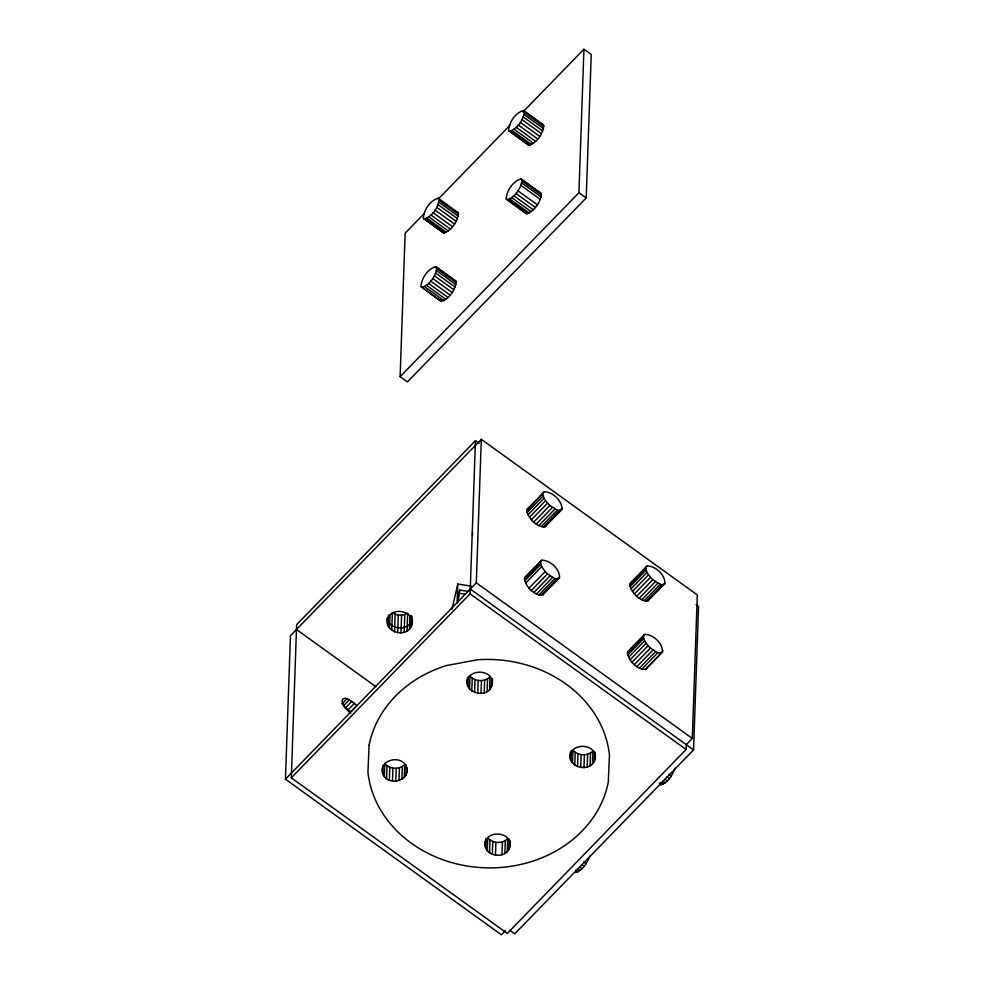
<?xml version="1.0" encoding="UTF-8"?>
<svg xmlns="http://www.w3.org/2000/svg" width="984" height="984" viewBox="0 0 984 984"><rect width="100%" height="100%" fill="white"/><g stroke="black" fill="none" stroke-linecap="round" stroke-linejoin="round"><path stroke-width="1.48" d="M505.456 930.667L501.434 934.8L285.446 779.193L290.452 635.676L481.311 439.319L697.299 594.926L692.293 738.443L686.266 744.642L686.094 749.476L507.301 933.435L291.301 777.827L296.651 624.643L475.457 440.684L479.171 443.366M387.352 620.141C390.463 604.779 418.2 611.531 411.238 626.673C404.805 638.69 383.342 631.58 387.438 617.718M382.788 774.076C377.573 759.98 401.386 753.953 406.417 766.745C411.619 780.841 387.807 786.868 382.788 774.076L383.083 765.478M387.967 625.726L388.409 615.025M384.326 776.585L384.769 763.682C389.676 769.463 399.393 769.845 404.756 764.506L404.301 777.409M389.504 628.235L389.971 614.803M522.91 111.991L583.942 49.2L591.224 54.44L586.206 197.956L407.401 381.915L400.119 376.663L405.137 233.159L424.411 213.331M386.564 778.676L387.007 765.773M391.743 630.326L392.358 612.589C396.835 615.689 402.985 615.935 407.696 613.216L407.081 630.953M389.344 780.201L389.799 767.311M394.535 631.851L395.15 614.114M392.493 781.062L392.948 768.172M397.671 632.712L398.286 614.975M395.777 781.198L396.232 768.307M400.955 632.847L401.583 615.111M398.987 780.607L399.442 767.704M404.166 632.257L404.793 614.508M401.89 779.303L402.345 766.401M409.492 629.059L409.959 615.615M406.06 775.023L406.404 764.999M411.238 626.673L411.607 616.107M411.595 618.395L411.681 615.984M407.019 772.329L407.179 768.037M412.198 623.979L412.407 618.739M471.164 586.132L457.769 584.053L457.093 603.401L459.725 590.08L468.667 591.47M457.868 602.183L459.725 590.08M291.301 777.827L470.106 593.869L475.457 440.684M467.289 683.622C466.231 667.644 494.669 668.788 492.258 684.643C488.667 699.821 462.382 693.56 467.486 677.89M468.015 686.377L468.372 676.352M469.553 688.898L470.008 675.996C474.915 681.777 484.62 682.158 489.995 676.808L489.54 689.71M471.791 690.989L472.246 678.087M285.446 779.193L476.293 582.836L481.311 439.319M474.583 692.515L475.038 679.612M477.732 693.376L478.175 680.473M481.016 693.511L481.471 680.608M484.226 692.908L484.669 680.005M487.129 691.617L487.584 678.714M485.014 845.49C483.956 829.512 512.393 830.656 509.983 846.511C506.809 860.951 481.447 856.228 485.161 841.185M485.752 848.257L486.096 838.22M491.287 687.336L491.594 678.739M492.258 684.643L492.455 678.911M487.289 850.766L487.744 837.864C492.652 843.645 502.357 844.026 507.719 838.688L507.277 851.578M489.528 852.857L489.983 839.955M492.32 854.383L492.763 841.48M495.456 855.244L495.911 842.341M501.951 854.776L502.406 841.886M504.866 853.485L505.309 840.582M509.023 849.204L509.368 839.168M509.983 846.511L510.192 840.779M400.119 376.663L578.924 192.716L583.942 49.2M570.253 757.803C569.195 741.825 597.632 742.969 595.222 758.824C591.642 774.002 565.345 767.741 570.449 752.071M570.991 760.558L571.335 750.534M572.528 763.08L572.971 750.177C577.879 755.958 587.596 756.339 592.958 750.989L592.503 763.891M574.767 765.171L575.209 752.268M577.547 766.696L578.002 753.793M580.695 767.557L581.138 754.654M583.979 767.692L584.434 754.789M587.19 767.089L587.632 754.187M590.092 765.798L590.548 752.895M594.25 761.518L594.607 751.481M595.222 758.824L595.418 753.092M509.897 930.347L514.743 933.841L693.548 749.894L698.554 606.378L696.131 604.631M472.468 535.271L472.591 532.442M424.116 218.977C432.173 216.824 438.692 207.144 439.012 198.928L438.261 198.202C430.205 200.355 423.686 210.023 423.366 218.239L443.538 232.962C451.594 230.81 458.113 221.129 458.433 212.913L457.683 212.187M421.73 287.389C429.787 285.237 436.306 275.557 436.625 267.34L435.875 266.615C427.819 268.767 421.3 278.435 420.98 286.651L441.152 301.375C449.208 299.222 455.727 289.542 456.035 281.326L435.875 266.615M509.355 131.278C517.412 129.125 523.931 119.458 524.251 111.241L523.5 110.515C515.444 112.656 508.925 122.336 508.605 130.552L528.777 145.263C536.833 143.123 543.352 133.443 543.66 125.226L523.5 110.515M506.969 199.69C515.026 197.538 521.545 187.87 521.864 179.654L521.114 178.928C513.058 181.068 506.539 190.748 506.219 198.965L526.379 213.676C534.435 211.535 540.954 201.855 541.274 193.639L521.114 178.928M452.013 609.231L457.769 584.053M526.809 510.598L527.19 509.159L544.287 491.766C552.787 491.828 562.442 500.831 561.901 509.478L544.804 526.87C536.329 526.907 528.494 518.605 526.809 510.598L544.287 491.766M524.411 579.01L524.804 577.571L541.901 560.179C550.388 560.24 560.044 569.244 559.515 577.891L542.418 595.283C533.931 595.32 526.096 587.018 524.411 579.01L540.487 562.467L540.88 561.04M545.837 526.01L546.218 524.583M629.772 584.767L630.166 583.34L647.251 565.948C655.75 566.009 665.405 575.013 664.864 583.66L647.767 601.052C639.293 601.089 631.457 592.786 629.772 584.767L645.848 568.235L646.23 566.809M627.386 653.179L627.767 651.752L644.864 634.36C653.351 634.422 663.019 643.425 662.478 652.072L645.381 669.464C636.906 669.501 629.071 661.199 627.386 653.179L643.45 636.648L643.844 635.221M649.182 598.764L647.767 601.052M646.414 668.603L646.796 667.177M412.37 619.145C409.676 631.396 389.061 630.572 387.401 618.124M589.957 855.834C587.214 862.501 582.749 871 575.185 872.537M675.196 768.147C672.453 774.802 667.988 783.313 660.424 784.838L659.674 784.113M438.323 199.014L510.056 125.202M527.08 512.504L543.156 495.961L542.873 494.054M342.002 703.831L347.02 698.665L354.412 703.326L356.737 705.651L350.71 711.85L343.367 705.897L349.394 699.698M527.99 514.755L544.066 498.224L543.156 495.961M529.49 517.203L545.567 500.671L544.066 498.224M345.876 707.496L351.903 701.297M531.458 519.675L547.534 503.144L545.567 500.671M348.385 709.525L354.412 703.326M533.783 522.012L549.859 505.469L557.239 510.13L560.88 510.327L561.901 509.478M536.292 524.042L552.356 507.498M538.814 525.628L554.878 509.097M541.175 526.674L557.239 510.13M543.217 527.092L559.293 510.561M554.792 515.764L562.294 508.039M544.804 526.87L560.88 510.327M541.901 560.179L524.804 577.571M524.693 580.917L540.757 564.373L540.487 562.467M525.604 583.168L541.68 566.636L540.757 564.373M529.072 588.088L545.148 571.556L541.68 566.636M531.397 590.425L547.461 573.881L554.853 578.543L556.907 578.973L559.515 577.891M533.894 592.454L549.97 575.911M536.415 594.041L552.491 577.51M538.777 595.086L554.853 578.543M540.831 595.505L556.907 578.973M555.616 580.867L558.838 577.559M637.607 575.874L630.166 583.34M639.76 573.66L647.251 565.948M630.043 586.673L646.119 570.142L645.848 568.235M630.953 588.936L647.029 572.393L646.119 570.142M632.454 591.384L648.53 574.841L647.029 572.393M634.434 593.856L650.498 577.313L648.53 574.841M636.746 596.181L652.822 579.65L660.215 584.312L662.257 584.742L664.864 583.66M639.256 598.211L655.332 581.679M641.777 599.809L657.841 583.266M644.139 600.843L660.215 584.312M646.181 601.273L662.257 584.742M658.825 588.838L662.048 585.529M627.767 651.752L644.864 634.36M632.528 648.468L634.668 646.267M627.657 655.086L643.733 638.554L643.45 636.648M628.567 657.349L644.643 640.805L643.733 638.554M630.067 659.797L646.144 643.253L644.643 640.805M632.036 662.269L648.112 645.725L646.144 643.253M634.36 664.594L650.436 648.062L657.816 652.724L661.457 652.921L662.478 652.072M636.869 666.623L652.933 650.092M639.379 668.222L655.455 651.679M641.752 669.255L657.816 652.724M659.649 653.942L662.872 650.633M645.381 669.464L661.457 652.921M527.19 509.159L529.81 508.076M542.418 595.283L543.439 594.422M628.801 650.891L630.387 650.67M539.293 192.889L540.524 192.913M454.054 280.575L455.284 280.6M459.614 593.303L465.567 594.225M347.02 698.665L344.978 698.234L342.371 699.316L342.248 702.662L344.658 707.361L350.624 713.511M524.251 111.241L543.66 125.226M524.46 112.631L543.881 126.616M524.128 114.575L543.549 128.56M523.279 116.961L542.688 130.946M521.951 119.605L541.36 133.603M520.253 122.348L539.663 136.333M518.285 124.98L537.707 138.978M516.206 127.342L535.616 141.327M514.128 129.261L533.549 143.258M512.209 130.614L531.631 144.599M510.585 131.303L530.007 145.288M508.605 130.552L528.777 145.263M578.924 192.716L586.206 197.956M521.864 179.654L541.274 193.639M528.371 185.017L535.653 190.269M522.073 181.044L541.495 195.029M521.741 182.987L541.163 196.972M520.88 185.373L540.302 199.358M517.867 190.761L537.276 204.746M515.899 193.393L535.321 207.39M513.808 195.755L533.23 209.74M511.742 197.673L531.151 211.671M509.823 199.026L529.244 213.011M508.199 199.715L527.608 213.7M506.219 198.965L526.379 213.676M438.261 198.202L458.433 212.913M441.89 201.671L447.954 206.05M452.812 209.543L455.235 211.289M439.233 200.318L458.642 214.303M438.901 202.273L458.31 216.259M438.04 204.647L457.449 218.645M436.712 207.304L456.133 221.289M435.014 210.035L454.436 224.02M433.058 212.679L452.468 226.664M430.967 215.041L450.377 229.026M428.889 216.96L448.31 230.945M426.982 218.3L446.392 232.298M425.346 218.989L444.768 232.987M423.366 218.239L443.538 232.962M436.625 267.34L456.035 281.326M434.645 266.59L438.286 269.21M444.35 273.589L449.208 277.082M436.834 268.73L456.256 282.715M436.502 270.686L455.924 284.671M435.654 273.06L455.063 287.057M434.325 275.717L453.747 289.702M432.628 278.447L452.037 292.433M430.66 281.092L450.082 295.077M428.581 283.453L447.991 297.439M426.502 285.372L445.924 299.357M424.596 286.713L444.005 300.71M420.98 286.651L441.152 301.375M476.293 582.836L692.293 738.443M470.266 589.035L693.548 749.894M470.106 593.869L686.094 749.476M668.886 774.162L671.309 775.909M666.931 776.794L669.354 778.553M664.84 779.156L667.263 780.902M662.761 781.075L665.196 782.834M660.854 782.428L663.278 784.174M659.219 783.116L661.654 784.863M296.479 629.477L375.925 686.709M583.647 861.849L586.083 863.608M581.692 864.493L584.115 866.24M579.601 866.855L582.036 868.601M577.534 868.774L579.957 870.52M575.615 870.127L578.038 871.873M650.498 577.313L652.822 579.65M547.534 503.144L549.859 505.469M648.112 645.725L650.436 648.062M545.148 571.556L547.461 573.881M527.805 143.147L528.027 144.537M525.419 211.56L525.628 212.95M440.18 299.259L440.401 300.637M369.111 745.146L367.942 772.329A121.315 104.206 2 0 0 484.214 867.765A121.315 104.206 2 0 0 608.297 782.157L609.465 754.986A121.315 104.206 2 0 0 477.326 659.784L446.453 665.565A121.315 104.206 2 0 0 369.111 745.146"/></g></svg>
